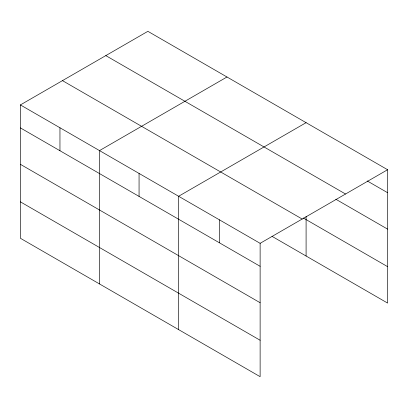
<?xml version="1.0" encoding="UTF-8"?>
<svg xmlns="http://www.w3.org/2000/svg" width="408" height="408" viewBox="0 0 408 408"><rect width="100%" height="100%" fill="white"/><g stroke="black" fill="none" stroke-linecap="round" stroke-linejoin="round"><path stroke-width="0.61" d="M20.4 104.922L260.125 243.326L260.125 376.676L20.4 238.272L20.4 104.922L147.874 31.324L387.6 169.728L387.6 303.078L272.034 236.354M226.986 77L99.511 150.598L99.511 283.942M306.092 122.67L178.617 196.268L178.617 329.618M260.125 243.326L387.6 169.728M367.226 180.943L387.6 192.704M105.81 55.615L345.535 194.014M335.835 199.242L387.6 229.128M303.348 218.01L387.6 266.654M62.465 80.636L302.19 219.04M20.4 127.898L260.125 266.302M20.4 164.322L260.125 302.726M20.4 201.848L260.125 340.252M306.092 216.419L306.092 256.02M219.371 219.8L219.371 242.775M139.062 173.431L139.062 196.411M59.956 127.76L59.956 150.736"/></g></svg>
